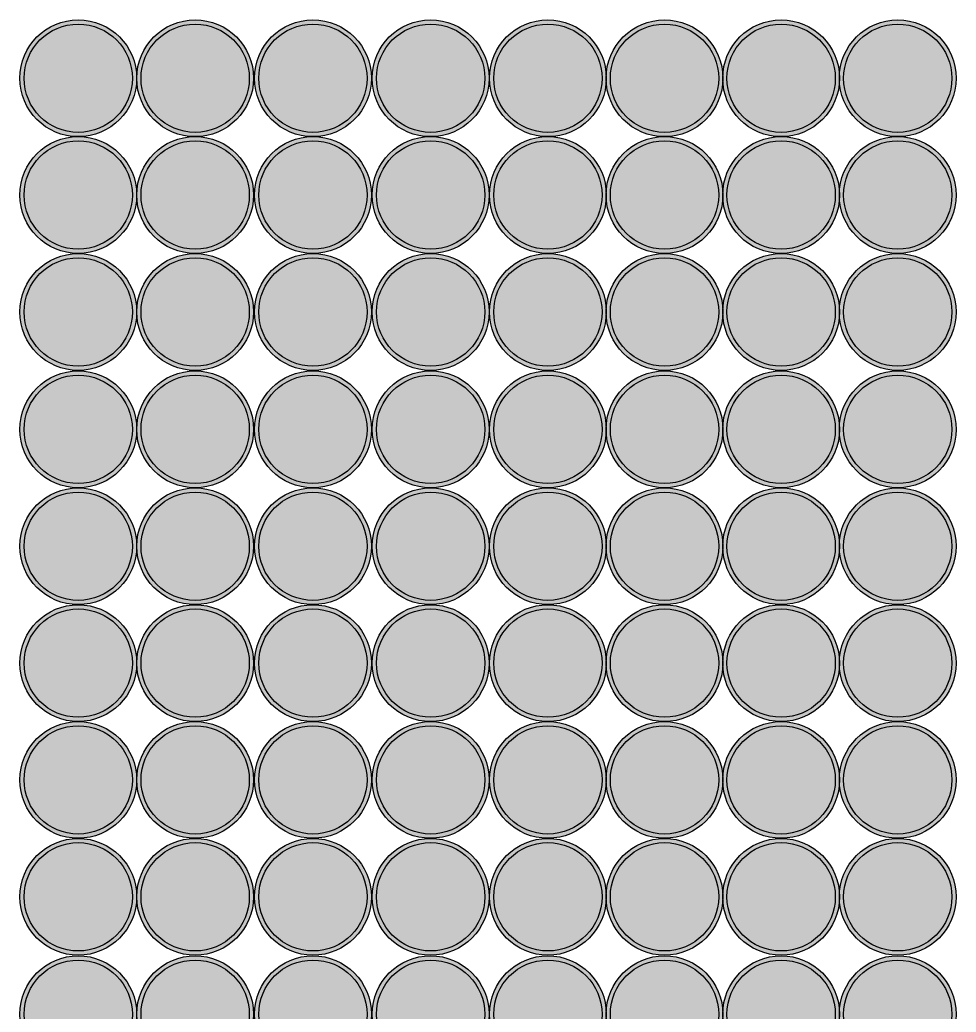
# Model space of a CAD drawing. Header units: inches. Extents: x 2620 to 4317, y 1826 to 2873.
# Drawn here: x 3358.92 to 3386.5, y 2317.94 to 2347.16 of the extents above; entities that cross this region are included whole.
import ezdxf

# ---------------------------------------------------------------- set-up
doc = ezdxf.new("R2010")
doc.units = ezdxf.units.IN
doc.header["$MEASUREMENT"] = 0

msp = doc.modelspace()

# ---------------------------------------------------------------- hatches: boundary and pattern name
h = msp.add_hatch(color=256)
h.dxf.hatch_style = 1
h.set_gradient(color1=(41, 49, 137), color2=(19, 103, 52), tint=1, name='INVCURVED')
h.paths.add_polyline_path([(3358.91862, 2345.43931, 1), (3362.35862, 2345.43931, 1)])
h.paths.add_polyline_path([(3362.23362, 2345.43931, -1), (3359.04362, 2345.43931, -1)], flags=16)
h = msp.add_hatch(color=256)
h.dxf.hatch_style = 1
h.set_gradient(color1=(242, 103, 34), color2=(248, 153, 30), tint=1)
h.paths.add_polyline_path([(3362.23362, 2345.43931, 1), (3359.04362, 2345.43931, 1)])
h = msp.add_hatch(color=256)
h.dxf.hatch_style = 1
h.set_gradient(color1=(41, 49, 137), color2=(19, 103, 52), tint=1, name='INVCURVED')
h.paths.add_polyline_path([(3362.36235, 2345.43931, 1), (3365.80235, 2345.43931, 1)])
h.paths.add_polyline_path([(3365.67735, 2345.43931, -1), (3362.48735, 2345.43931, -1)], flags=16)
h = msp.add_hatch(color=256)
h.dxf.hatch_style = 1
h.set_gradient(color1=(242, 103, 34), color2=(248, 153, 30), tint=1)
h.paths.add_polyline_path([(3365.67735, 2345.43931, 1), (3362.48735, 2345.43931, 1)])
h = msp.add_hatch(color=256)
h.dxf.hatch_style = 1
h.set_gradient(color1=(41, 49, 137), color2=(19, 103, 52), tint=1, name='INVCURVED')
h.paths.add_polyline_path([(3365.8309, 2345.43931, 1), (3369.2709, 2345.43931, 1)])
h.paths.add_polyline_path([(3369.1459, 2345.43931, -1), (3365.9559, 2345.43931, -1)], flags=16)
h = msp.add_hatch(color=256)
h.dxf.hatch_style = 1
h.set_gradient(color1=(242, 103, 34), color2=(248, 153, 30), tint=1)
h.paths.add_polyline_path([(3369.1459, 2345.43931, 1), (3365.9559, 2345.43931, 1)])
h = msp.add_hatch(color=256)
h.dxf.hatch_style = 1
h.set_gradient(color1=(41, 49, 137), color2=(19, 103, 52), tint=1, name='INVCURVED')
h.paths.add_polyline_path([(3369.29709, 2345.43931, 1), (3372.73709, 2345.43931, 1)])
h.paths.add_polyline_path([(3372.61209, 2345.43931, -1), (3369.42209, 2345.43931, -1)], flags=16)
h = msp.add_hatch(color=256)
h.dxf.hatch_style = 1
h.set_gradient(color1=(242, 103, 34), color2=(248, 153, 30), tint=1)
h.paths.add_polyline_path([(3372.61209, 2345.43931, 1), (3369.42209, 2345.43931, 1)])
h = msp.add_hatch(color=256)
h.dxf.hatch_style = 1
h.set_gradient(color1=(41, 49, 137), color2=(19, 103, 52), tint=1, name='INVCURVED')
h.paths.add_polyline_path([(3372.75103, 2345.43931, 1), (3376.19103, 2345.43931, 1)])
h.paths.add_polyline_path([(3376.06603, 2345.43931, -1), (3372.87603, 2345.43931, -1)], flags=16)
h = msp.add_hatch(color=256)
h.dxf.hatch_style = 1
h.set_gradient(color1=(242, 103, 34), color2=(248, 153, 30), tint=1)
h.paths.add_polyline_path([(3376.06603, 2345.43931, 1), (3372.87603, 2345.43931, 1)])
h = msp.add_hatch(color=256)
h.dxf.hatch_style = 1
h.set_gradient(color1=(41, 49, 137), color2=(19, 103, 52), tint=1, name='INVCURVED')
h.paths.add_polyline_path([(3376.1858, 2345.43931, 1), (3379.6258, 2345.43931, 1)])
h.paths.add_polyline_path([(3379.5008, 2345.43931, -1), (3376.3108, 2345.43931, -1)], flags=16)
h = msp.add_hatch(color=256)
h.dxf.hatch_style = 1
h.set_gradient(color1=(242, 103, 34), color2=(248, 153, 30), tint=1)
h.paths.add_polyline_path([(3379.5008, 2345.43931, 1), (3376.3108, 2345.43931, 1)])
h = msp.add_hatch(color=256)
h.dxf.hatch_style = 1
h.set_gradient(color1=(41, 49, 137), color2=(19, 103, 52), tint=1, name='INVCURVED')
h.paths.add_polyline_path([(3379.62057, 2345.43931, 1), (3383.06057, 2345.43931, 1)])
h.paths.add_polyline_path([(3382.93557, 2345.43931, -1), (3379.74557, 2345.43931, -1)], flags=16)
h = msp.add_hatch(color=256)
h.dxf.hatch_style = 1
h.set_gradient(color1=(242, 103, 34), color2=(248, 153, 30), tint=1)
h.paths.add_polyline_path([(3382.93557, 2345.43931, 1), (3379.74557, 2345.43931, 1)])
h = msp.add_hatch(color=256)
h.dxf.hatch_style = 1
h.set_gradient(color1=(41, 49, 137), color2=(19, 103, 52), tint=1, name='INVCURVED')
h.paths.add_polyline_path([(3383.05515, 2345.43931, 1), (3386.49515, 2345.43931, 1)])
h.paths.add_polyline_path([(3386.37015, 2345.43931, -1), (3383.18015, 2345.43931, -1)], flags=16)
h = msp.add_hatch(color=256)
h.dxf.hatch_style = 1
h.set_gradient(color1=(242, 103, 34), color2=(248, 153, 30), tint=1)
h.paths.add_polyline_path([(3386.37015, 2345.43931, 1), (3383.18015, 2345.43931, 1)])
h = msp.add_hatch(color=256)
h.dxf.hatch_style = 1
h.set_gradient(color1=(41, 49, 137), color2=(19, 103, 52), tint=1, name='INVCURVED')
h.paths.add_polyline_path([(3358.91862, 2342.00037, 1), (3362.35862, 2342.00037, 1)])
h.paths.add_polyline_path([(3362.23362, 2342.00037, -1), (3359.04362, 2342.00037, -1)], flags=16)
h = msp.add_hatch(color=256)
h.dxf.hatch_style = 1
h.set_gradient(color1=(242, 103, 34), color2=(248, 153, 30), tint=1)
h.paths.add_polyline_path([(3362.23362, 2342.00037, 1), (3359.04362, 2342.00037, 1)])
h = msp.add_hatch(color=256)
h.dxf.hatch_style = 1
h.set_gradient(color1=(41, 49, 137), color2=(19, 103, 52), tint=1, name='INVCURVED')
h.paths.add_polyline_path([(3362.36235, 2342.00037, 1), (3365.80235, 2342.00037, 1)])
h.paths.add_polyline_path([(3365.67735, 2342.00037, -1), (3362.48735, 2342.00037, -1)], flags=16)
h = msp.add_hatch(color=256)
h.dxf.hatch_style = 1
h.set_gradient(color1=(242, 103, 34), color2=(248, 153, 30), tint=1)
h.paths.add_polyline_path([(3365.67735, 2342.00037, 1), (3362.48735, 2342.00037, 1)])
h = msp.add_hatch(color=256)
h.dxf.hatch_style = 1
h.set_gradient(color1=(41, 49, 137), color2=(19, 103, 52), tint=1, name='INVCURVED')
h.paths.add_polyline_path([(3365.8309, 2342.00037, 1), (3369.2709, 2342.00037, 1)])
h.paths.add_polyline_path([(3369.1459, 2342.00037, -1), (3365.9559, 2342.00037, -1)], flags=16)
h = msp.add_hatch(color=256)
h.dxf.hatch_style = 1
h.set_gradient(color1=(242, 103, 34), color2=(248, 153, 30), tint=1)
h.paths.add_polyline_path([(3369.1459, 2342.00037, 1), (3365.9559, 2342.00037, 1)])
h = msp.add_hatch(color=256)
h.dxf.hatch_style = 1
h.set_gradient(color1=(41, 49, 137), color2=(19, 103, 52), tint=1, name='INVCURVED')
h.paths.add_polyline_path([(3369.29709, 2342.00037, 1), (3372.73709, 2342.00037, 1)])
h.paths.add_polyline_path([(3372.61209, 2342.00037, -1), (3369.42209, 2342.00037, -1)], flags=16)
h = msp.add_hatch(color=256)
h.dxf.hatch_style = 1
h.set_gradient(color1=(242, 103, 34), color2=(248, 153, 30), tint=1)
h.paths.add_polyline_path([(3372.61209, 2342.00037, 1), (3369.42209, 2342.00037, 1)])
h = msp.add_hatch(color=256)
h.dxf.hatch_style = 1
h.set_gradient(color1=(41, 49, 137), color2=(19, 103, 52), tint=1, name='INVCURVED')
h.paths.add_polyline_path([(3372.75103, 2342.00037, 1), (3376.19103, 2342.00037, 1)])
h.paths.add_polyline_path([(3376.06603, 2342.00037, -1), (3372.87603, 2342.00037, -1)], flags=16)
h = msp.add_hatch(color=256)
h.dxf.hatch_style = 1
h.set_gradient(color1=(242, 103, 34), color2=(248, 153, 30), tint=1)
h.paths.add_polyline_path([(3376.06603, 2342.00037, 1), (3372.87603, 2342.00037, 1)])
h = msp.add_hatch(color=256)
h.dxf.hatch_style = 1
h.set_gradient(color1=(41, 49, 137), color2=(19, 103, 52), tint=1, name='INVCURVED')
h.paths.add_polyline_path([(3376.1858, 2342.00037, 1), (3379.6258, 2342.00037, 1)])
h.paths.add_polyline_path([(3379.5008, 2342.00037, -1), (3376.3108, 2342.00037, -1)], flags=16)
h = msp.add_hatch(color=256)
h.dxf.hatch_style = 1
h.set_gradient(color1=(242, 103, 34), color2=(248, 153, 30), tint=1)
h.paths.add_polyline_path([(3379.5008, 2342.00037, 1), (3376.3108, 2342.00037, 1)])
h = msp.add_hatch(color=256)
h.dxf.hatch_style = 1
h.set_gradient(color1=(41, 49, 137), color2=(19, 103, 52), tint=1, name='INVCURVED')
h.paths.add_polyline_path([(3379.62057, 2342.00037, 1), (3383.06057, 2342.00037, 1)])
h.paths.add_polyline_path([(3382.93557, 2342.00037, -1), (3379.74557, 2342.00037, -1)], flags=16)
h = msp.add_hatch(color=256)
h.dxf.hatch_style = 1
h.set_gradient(color1=(242, 103, 34), color2=(248, 153, 30), tint=1)
h.paths.add_polyline_path([(3382.93557, 2342.00037, 1), (3379.74557, 2342.00037, 1)])
h = msp.add_hatch(color=256)
h.dxf.hatch_style = 1
h.set_gradient(color1=(41, 49, 137), color2=(19, 103, 52), tint=1, name='INVCURVED')
h.paths.add_polyline_path([(3383.05515, 2342.00037, 1), (3386.49515, 2342.00037, 1)])
h.paths.add_polyline_path([(3386.37015, 2342.00037, -1), (3383.18015, 2342.00037, -1)], flags=16)
h = msp.add_hatch(color=256)
h.dxf.hatch_style = 1
h.set_gradient(color1=(242, 103, 34), color2=(248, 153, 30), tint=1)
h.paths.add_polyline_path([(3386.37015, 2342.00037, 1), (3383.18015, 2342.00037, 1)])
h = msp.add_hatch(color=256)
h.dxf.hatch_style = 1
h.set_gradient(color1=(41, 49, 137), color2=(19, 103, 52), tint=1, name='INVCURVED')
h.paths.add_polyline_path([(3358.91862, 2338.55684, 1), (3362.35862, 2338.55684, 1)])
h.paths.add_polyline_path([(3362.23362, 2338.55684, -1), (3359.04362, 2338.55684, -1)], flags=16)
h = msp.add_hatch(color=256)
h.dxf.hatch_style = 1
h.set_gradient(color1=(41, 49, 137), color2=(19, 103, 52), tint=1, name='INVCURVED')
h.paths.add_polyline_path([(3362.36235, 2338.55684, 1), (3365.80235, 2338.55684, 1)])
h.paths.add_polyline_path([(3365.67735, 2338.55684, -1), (3362.48735, 2338.55684, -1)], flags=16)
h = msp.add_hatch(color=256)
h.dxf.hatch_style = 1
h.set_gradient(color1=(41, 49, 137), color2=(19, 103, 52), tint=1, name='INVCURVED')
h.paths.add_polyline_path([(3365.8309, 2338.55684, 1), (3369.2709, 2338.55684, 1)])
h.paths.add_polyline_path([(3369.1459, 2338.55684, -1), (3365.9559, 2338.55684, -1)], flags=16)
h = msp.add_hatch(color=256)
h.dxf.hatch_style = 1
h.set_gradient(color1=(41, 49, 137), color2=(19, 103, 52), tint=1, name='INVCURVED')
h.paths.add_polyline_path([(3369.29709, 2338.55684, 1), (3372.73709, 2338.55684, 1)])
h.paths.add_polyline_path([(3372.61209, 2338.55684, -1), (3369.42209, 2338.55684, -1)], flags=16)
h = msp.add_hatch(color=256)
h.dxf.hatch_style = 1
h.set_gradient(color1=(41, 49, 137), color2=(19, 103, 52), tint=1, name='INVCURVED')
h.paths.add_polyline_path([(3372.75103, 2338.55684, 1), (3376.19103, 2338.55684, 1)])
h.paths.add_polyline_path([(3376.06603, 2338.55684, -1), (3372.87603, 2338.55684, -1)], flags=16)
h = msp.add_hatch(color=256)
h.dxf.hatch_style = 1
h.set_gradient(color1=(41, 49, 137), color2=(19, 103, 52), tint=1, name='INVCURVED')
h.paths.add_polyline_path([(3376.1858, 2338.55684, 1), (3379.6258, 2338.55684, 1)])
h.paths.add_polyline_path([(3379.5008, 2338.55684, -1), (3376.3108, 2338.55684, -1)], flags=16)
h = msp.add_hatch(color=256)
h.dxf.hatch_style = 1
h.set_gradient(color1=(41, 49, 137), color2=(19, 103, 52), tint=1, name='INVCURVED')
h.paths.add_polyline_path([(3379.62057, 2338.55684, 1), (3383.06057, 2338.55684, 1)])
h.paths.add_polyline_path([(3382.93557, 2338.55684, -1), (3379.74557, 2338.55684, -1)], flags=16)
h = msp.add_hatch(color=256)
h.dxf.hatch_style = 1
h.set_gradient(color1=(41, 49, 137), color2=(19, 103, 52), tint=1, name='INVCURVED')
h.paths.add_polyline_path([(3383.05515, 2338.55684, 1), (3386.49515, 2338.55684, 1)])
h.paths.add_polyline_path([(3386.37015, 2338.55684, -1), (3383.18015, 2338.55684, -1)], flags=16)
h = msp.add_hatch(color=256)
h.dxf.hatch_style = 1
h.set_gradient(color1=(242, 103, 34), color2=(248, 153, 30), tint=1)
h.paths.add_polyline_path([(3362.23362, 2338.55684, 1), (3359.04362, 2338.55684, 1)])
h = msp.add_hatch(color=256)
h.dxf.hatch_style = 1
h.set_gradient(color1=(242, 103, 34), color2=(248, 153, 30), tint=1)
h.paths.add_polyline_path([(3365.67735, 2338.55684, 1), (3362.48735, 2338.55684, 1)])
h = msp.add_hatch(color=256)
h.dxf.hatch_style = 1
h.set_gradient(color1=(242, 103, 34), color2=(248, 153, 30), tint=1)
h.paths.add_polyline_path([(3369.1459, 2338.55684, 1), (3365.9559, 2338.55684, 1)])
h = msp.add_hatch(color=256)
h.dxf.hatch_style = 1
h.set_gradient(color1=(242, 103, 34), color2=(248, 153, 30), tint=1)
h.paths.add_polyline_path([(3372.61209, 2338.55684, 1), (3369.42209, 2338.55684, 1)])
h = msp.add_hatch(color=256)
h.dxf.hatch_style = 1
h.set_gradient(color1=(242, 103, 34), color2=(248, 153, 30), tint=1)
h.paths.add_polyline_path([(3376.06603, 2338.55684, 1), (3372.87603, 2338.55684, 1)])
h = msp.add_hatch(color=256)
h.dxf.hatch_style = 1
h.set_gradient(color1=(242, 103, 34), color2=(248, 153, 30), tint=1)
h.paths.add_polyline_path([(3379.5008, 2338.55684, 1), (3376.3108, 2338.55684, 1)])
h = msp.add_hatch(color=256)
h.dxf.hatch_style = 1
h.set_gradient(color1=(242, 103, 34), color2=(248, 153, 30), tint=1)
h.paths.add_polyline_path([(3382.93557, 2338.55684, 1), (3379.74557, 2338.55684, 1)])
h = msp.add_hatch(color=256)
h.dxf.hatch_style = 1
h.set_gradient(color1=(242, 103, 34), color2=(248, 153, 30), tint=1)
h.paths.add_polyline_path([(3386.37015, 2338.55684, 1), (3383.18015, 2338.55684, 1)])
h = msp.add_hatch(color=256)
h.dxf.hatch_style = 1
h.set_gradient(color1=(41, 49, 137), color2=(19, 103, 52), tint=1, name='INVCURVED')
h.paths.add_polyline_path([(3358.91862, 2335.09948, 1), (3362.35862, 2335.09948, 1)])
h.paths.add_polyline_path([(3362.23362, 2335.09948, -1), (3359.04362, 2335.09948, -1)], flags=16)
h = msp.add_hatch(color=256)
h.dxf.hatch_style = 1
h.set_gradient(color1=(41, 49, 137), color2=(19, 103, 52), tint=1, name='INVCURVED')
h.paths.add_polyline_path([(3362.36235, 2335.09948, 1), (3365.80235, 2335.09948, 1)])
h.paths.add_polyline_path([(3365.67735, 2335.09948, -1), (3362.48735, 2335.09948, -1)], flags=16)
h = msp.add_hatch(color=256)
h.dxf.hatch_style = 1
h.set_gradient(color1=(41, 49, 137), color2=(19, 103, 52), tint=1, name='INVCURVED')
h.paths.add_polyline_path([(3365.8309, 2335.09948, 1), (3369.2709, 2335.09948, 1)])
h.paths.add_polyline_path([(3369.1459, 2335.09948, -1), (3365.9559, 2335.09948, -1)], flags=16)
h = msp.add_hatch(color=256)
h.dxf.hatch_style = 1
h.set_gradient(color1=(41, 49, 137), color2=(19, 103, 52), tint=1, name='INVCURVED')
h.paths.add_polyline_path([(3369.29709, 2335.09948, 1), (3372.73709, 2335.09948, 1)])
h.paths.add_polyline_path([(3372.61209, 2335.09948, -1), (3369.42209, 2335.09948, -1)], flags=16)
h = msp.add_hatch(color=256)
h.dxf.hatch_style = 1
h.set_gradient(color1=(41, 49, 137), color2=(19, 103, 52), tint=1, name='INVCURVED')
h.paths.add_polyline_path([(3372.75103, 2335.09948, 1), (3376.19103, 2335.09948, 1)])
h.paths.add_polyline_path([(3376.06603, 2335.09948, -1), (3372.87603, 2335.09948, -1)], flags=16)
h = msp.add_hatch(color=256)
h.dxf.hatch_style = 1
h.set_gradient(color1=(41, 49, 137), color2=(19, 103, 52), tint=1, name='INVCURVED')
h.paths.add_polyline_path([(3376.1858, 2335.09948, 1), (3379.6258, 2335.09948, 1)])
h.paths.add_polyline_path([(3379.5008, 2335.09948, -1), (3376.3108, 2335.09948, -1)], flags=16)
h = msp.add_hatch(color=256)
h.dxf.hatch_style = 1
h.set_gradient(color1=(41, 49, 137), color2=(19, 103, 52), tint=1, name='INVCURVED')
h.paths.add_polyline_path([(3379.62057, 2335.09948, 1), (3383.06057, 2335.09948, 1)])
h.paths.add_polyline_path([(3382.93557, 2335.09948, -1), (3379.74557, 2335.09948, -1)], flags=16)
h = msp.add_hatch(color=256)
h.dxf.hatch_style = 1
h.set_gradient(color1=(41, 49, 137), color2=(19, 103, 52), tint=1, name='INVCURVED')
h.paths.add_polyline_path([(3383.05515, 2335.09948, 1), (3386.49515, 2335.09948, 1)])
h.paths.add_polyline_path([(3386.37015, 2335.09948, -1), (3383.18015, 2335.09948, -1)], flags=16)
h = msp.add_hatch(color=256)
h.dxf.hatch_style = 1
h.set_gradient(color1=(242, 103, 34), color2=(248, 153, 30), tint=1)
h.paths.add_polyline_path([(3362.23362, 2335.09948, 1), (3359.04362, 2335.09948, 1)])
h = msp.add_hatch(color=256)
h.dxf.hatch_style = 1
h.set_gradient(color1=(242, 103, 34), color2=(248, 153, 30), tint=1)
h.paths.add_polyline_path([(3365.67735, 2335.09948, 1), (3362.48735, 2335.09948, 1)])
h = msp.add_hatch(color=256)
h.dxf.hatch_style = 1
h.set_gradient(color1=(242, 103, 34), color2=(248, 153, 30), tint=1)
h.paths.add_polyline_path([(3369.1459, 2335.09948, 1), (3365.9559, 2335.09948, 1)])
h = msp.add_hatch(color=256)
h.dxf.hatch_style = 1
h.set_gradient(color1=(242, 103, 34), color2=(248, 153, 30), tint=1)
h.paths.add_polyline_path([(3372.61209, 2335.09948, 1), (3369.42209, 2335.09948, 1)])
h = msp.add_hatch(color=256)
h.dxf.hatch_style = 1
h.set_gradient(color1=(242, 103, 34), color2=(248, 153, 30), tint=1)
h.paths.add_polyline_path([(3376.06603, 2335.09948, 1), (3372.87603, 2335.09948, 1)])
h = msp.add_hatch(color=256)
h.dxf.hatch_style = 1
h.set_gradient(color1=(242, 103, 34), color2=(248, 153, 30), tint=1)
h.paths.add_polyline_path([(3379.5008, 2335.09948, 1), (3376.3108, 2335.09948, 1)])
h = msp.add_hatch(color=256)
h.dxf.hatch_style = 1
h.set_gradient(color1=(242, 103, 34), color2=(248, 153, 30), tint=1)
h.paths.add_polyline_path([(3382.93557, 2335.09948, 1), (3379.74557, 2335.09948, 1)])
h = msp.add_hatch(color=256)
h.dxf.hatch_style = 1
h.set_gradient(color1=(242, 103, 34), color2=(248, 153, 30), tint=1)
h.paths.add_polyline_path([(3386.37015, 2335.09948, 1), (3383.18015, 2335.09948, 1)])
h = msp.add_hatch(color=256)
h.dxf.hatch_style = 1
h.set_gradient(color1=(41, 49, 137), color2=(19, 103, 52), tint=1, name='INVCURVED')
h.paths.add_polyline_path([(3358.91862, 2331.65724, 1), (3362.35862, 2331.65724, 1)])
h.paths.add_polyline_path([(3362.23362, 2331.65724, -1), (3359.04362, 2331.65724, -1)], flags=16)
h = msp.add_hatch(color=256)
h.dxf.hatch_style = 1
h.set_gradient(color1=(242, 103, 34), color2=(248, 153, 30), tint=1)
h.paths.add_polyline_path([(3362.23362, 2331.65724, 1), (3359.04362, 2331.65724, 1)])
h = msp.add_hatch(color=256)
h.dxf.hatch_style = 1
h.set_gradient(color1=(41, 49, 137), color2=(19, 103, 52), tint=1, name='INVCURVED')
h.paths.add_polyline_path([(3362.36235, 2331.65724, 1), (3365.80235, 2331.65724, 1)])
h.paths.add_polyline_path([(3365.67735, 2331.65724, -1), (3362.48735, 2331.65724, -1)], flags=16)
h = msp.add_hatch(color=256)
h.dxf.hatch_style = 1
h.set_gradient(color1=(242, 103, 34), color2=(248, 153, 30), tint=1)
h.paths.add_polyline_path([(3365.67735, 2331.65724, 1), (3362.48735, 2331.65724, 1)])
h = msp.add_hatch(color=256)
h.dxf.hatch_style = 1
h.set_gradient(color1=(41, 49, 137), color2=(19, 103, 52), tint=1, name='INVCURVED')
h.paths.add_polyline_path([(3365.8309, 2331.65724, 1), (3369.2709, 2331.65724, 1)])
h.paths.add_polyline_path([(3369.1459, 2331.65724, -1), (3365.9559, 2331.65724, -1)], flags=16)
h = msp.add_hatch(color=256)
h.dxf.hatch_style = 1
h.set_gradient(color1=(242, 103, 34), color2=(248, 153, 30), tint=1)
h.paths.add_polyline_path([(3369.1459, 2331.65724, 1), (3365.9559, 2331.65724, 1)])
h = msp.add_hatch(color=256)
h.dxf.hatch_style = 1
h.set_gradient(color1=(41, 49, 137), color2=(19, 103, 52), tint=1, name='INVCURVED')
h.paths.add_polyline_path([(3369.29709, 2331.65724, 1), (3372.73709, 2331.65724, 1)])
h.paths.add_polyline_path([(3372.61209, 2331.65724, -1), (3369.42209, 2331.65724, -1)], flags=16)
h = msp.add_hatch(color=256)
h.dxf.hatch_style = 1
h.set_gradient(color1=(242, 103, 34), color2=(248, 153, 30), tint=1)
h.paths.add_polyline_path([(3372.61209, 2331.65724, 1), (3369.42209, 2331.65724, 1)])
h = msp.add_hatch(color=256)
h.dxf.hatch_style = 1
h.set_gradient(color1=(41, 49, 137), color2=(19, 103, 52), tint=1, name='INVCURVED')
h.paths.add_polyline_path([(3372.75103, 2331.65724, 1), (3376.19103, 2331.65724, 1)])
h.paths.add_polyline_path([(3376.06603, 2331.65724, -1), (3372.87603, 2331.65724, -1)], flags=16)
h = msp.add_hatch(color=256)
h.dxf.hatch_style = 1
h.set_gradient(color1=(242, 103, 34), color2=(248, 153, 30), tint=1)
h.paths.add_polyline_path([(3376.06603, 2331.65724, 1), (3372.87603, 2331.65724, 1)])
h = msp.add_hatch(color=256)
h.dxf.hatch_style = 1
h.set_gradient(color1=(41, 49, 137), color2=(19, 103, 52), tint=1, name='INVCURVED')
h.paths.add_polyline_path([(3376.1858, 2331.65724, 1), (3379.6258, 2331.65724, 1)])
h.paths.add_polyline_path([(3379.5008, 2331.65724, -1), (3376.3108, 2331.65724, -1)], flags=16)
h = msp.add_hatch(color=256)
h.dxf.hatch_style = 1
h.set_gradient(color1=(242, 103, 34), color2=(248, 153, 30), tint=1)
h.paths.add_polyline_path([(3379.5008, 2331.65724, 1), (3376.3108, 2331.65724, 1)])
h = msp.add_hatch(color=256)
h.dxf.hatch_style = 1
h.set_gradient(color1=(41, 49, 137), color2=(19, 103, 52), tint=1, name='INVCURVED')
h.paths.add_polyline_path([(3379.62057, 2331.65724, 1), (3383.06057, 2331.65724, 1)])
h.paths.add_polyline_path([(3382.93557, 2331.65724, -1), (3379.74557, 2331.65724, -1)], flags=16)
h = msp.add_hatch(color=256)
h.dxf.hatch_style = 1
h.set_gradient(color1=(242, 103, 34), color2=(248, 153, 30), tint=1)
h.paths.add_polyline_path([(3382.93557, 2331.65724, 1), (3379.74557, 2331.65724, 1)])
h = msp.add_hatch(color=256)
h.dxf.hatch_style = 1
h.set_gradient(color1=(41, 49, 137), color2=(19, 103, 52), tint=1, name='INVCURVED')
h.paths.add_polyline_path([(3383.05515, 2331.65724, 1), (3386.49515, 2331.65724, 1)])
h.paths.add_polyline_path([(3386.37015, 2331.65724, -1), (3383.18015, 2331.65724, -1)], flags=16)
h = msp.add_hatch(color=256)
h.dxf.hatch_style = 1
h.set_gradient(color1=(242, 103, 34), color2=(248, 153, 30), tint=1)
h.paths.add_polyline_path([(3386.37015, 2331.65724, 1), (3383.18015, 2331.65724, 1)])
h = msp.add_hatch(color=256)
h.dxf.hatch_style = 1
h.set_gradient(color1=(41, 49, 137), color2=(19, 103, 52), tint=1, name='INVCURVED')
h.paths.add_polyline_path([(3358.91862, 2328.21469, 1), (3362.35862, 2328.21469, 1)])
h.paths.add_polyline_path([(3362.23362, 2328.21469, -1), (3359.04362, 2328.21469, -1)], flags=16)
h = msp.add_hatch(color=256)
h.dxf.hatch_style = 1
h.set_gradient(color1=(242, 103, 34), color2=(248, 153, 30), tint=1)
h.paths.add_polyline_path([(3362.23362, 2328.21469, 1), (3359.04362, 2328.21469, 1)])
h = msp.add_hatch(color=256)
h.dxf.hatch_style = 1
h.set_gradient(color1=(41, 49, 137), color2=(19, 103, 52), tint=1, name='INVCURVED')
h.paths.add_polyline_path([(3362.36235, 2328.21469, 1), (3365.80235, 2328.21469, 1)])
h.paths.add_polyline_path([(3365.67735, 2328.21469, -1), (3362.48735, 2328.21469, -1)], flags=16)
h = msp.add_hatch(color=256)
h.dxf.hatch_style = 1
h.set_gradient(color1=(242, 103, 34), color2=(248, 153, 30), tint=1)
h.paths.add_polyline_path([(3365.67735, 2328.21469, 1), (3362.48735, 2328.21469, 1)])
h = msp.add_hatch(color=256)
h.dxf.hatch_style = 1
h.set_gradient(color1=(41, 49, 137), color2=(19, 103, 52), tint=1, name='INVCURVED')
h.paths.add_polyline_path([(3365.8309, 2328.21469, 1), (3369.2709, 2328.21469, 1)])
h.paths.add_polyline_path([(3369.1459, 2328.21469, -1), (3365.9559, 2328.21469, -1)], flags=16)
h = msp.add_hatch(color=256)
h.dxf.hatch_style = 1
h.set_gradient(color1=(242, 103, 34), color2=(248, 153, 30), tint=1)
h.paths.add_polyline_path([(3369.1459, 2328.21469, 1), (3365.9559, 2328.21469, 1)])
h = msp.add_hatch(color=256)
h.dxf.hatch_style = 1
h.set_gradient(color1=(41, 49, 137), color2=(19, 103, 52), tint=1, name='INVCURVED')
h.paths.add_polyline_path([(3369.29709, 2328.21469, 1), (3372.73709, 2328.21469, 1)])
h.paths.add_polyline_path([(3372.61209, 2328.21469, -1), (3369.42209, 2328.21469, -1)], flags=16)
h = msp.add_hatch(color=256)
h.dxf.hatch_style = 1
h.set_gradient(color1=(242, 103, 34), color2=(248, 153, 30), tint=1)
h.paths.add_polyline_path([(3372.61209, 2328.21469, 1), (3369.42209, 2328.21469, 1)])
h = msp.add_hatch(color=256)
h.dxf.hatch_style = 1
h.set_gradient(color1=(41, 49, 137), color2=(19, 103, 52), tint=1, name='INVCURVED')
h.paths.add_polyline_path([(3372.75103, 2328.21469, 1), (3376.19103, 2328.21469, 1)])
h.paths.add_polyline_path([(3376.06603, 2328.21469, -1), (3372.87603, 2328.21469, -1)], flags=16)
h = msp.add_hatch(color=256)
h.dxf.hatch_style = 1
h.set_gradient(color1=(242, 103, 34), color2=(248, 153, 30), tint=1)
h.paths.add_polyline_path([(3376.06603, 2328.21469, 1), (3372.87603, 2328.21469, 1)])
h = msp.add_hatch(color=256)
h.dxf.hatch_style = 1
h.set_gradient(color1=(41, 49, 137), color2=(19, 103, 52), tint=1, name='INVCURVED')
h.paths.add_polyline_path([(3376.1858, 2328.21469, 1), (3379.6258, 2328.21469, 1)])
h.paths.add_polyline_path([(3379.5008, 2328.21469, -1), (3376.3108, 2328.21469, -1)], flags=16)
h = msp.add_hatch(color=256)
h.dxf.hatch_style = 1
h.set_gradient(color1=(242, 103, 34), color2=(248, 153, 30), tint=1)
h.paths.add_polyline_path([(3379.5008, 2328.21469, 1), (3376.3108, 2328.21469, 1)])
h = msp.add_hatch(color=256)
h.dxf.hatch_style = 1
h.set_gradient(color1=(41, 49, 137), color2=(19, 103, 52), tint=1, name='INVCURVED')
h.paths.add_polyline_path([(3379.62057, 2328.21469, 1), (3383.06057, 2328.21469, 1)])
h.paths.add_polyline_path([(3382.93557, 2328.21469, -1), (3379.74557, 2328.21469, -1)], flags=16)
h = msp.add_hatch(color=256)
h.dxf.hatch_style = 1
h.set_gradient(color1=(242, 103, 34), color2=(248, 153, 30), tint=1)
h.paths.add_polyline_path([(3382.93557, 2328.21469, 1), (3379.74557, 2328.21469, 1)])
h = msp.add_hatch(color=256)
h.dxf.hatch_style = 1
h.set_gradient(color1=(41, 49, 137), color2=(19, 103, 52), tint=1, name='INVCURVED')
h.paths.add_polyline_path([(3383.05515, 2328.21469, 1), (3386.49515, 2328.21469, 1)])
h.paths.add_polyline_path([(3386.37015, 2328.21469, -1), (3383.18015, 2328.21469, -1)], flags=16)
h = msp.add_hatch(color=256)
h.dxf.hatch_style = 1
h.set_gradient(color1=(242, 103, 34), color2=(248, 153, 30), tint=1)
h.paths.add_polyline_path([(3386.37015, 2328.21469, 1), (3383.18015, 2328.21469, 1)])
h = msp.add_hatch(color=256)
h.dxf.hatch_style = 1
h.set_gradient(color1=(41, 49, 137), color2=(19, 103, 52), tint=1, name='INVCURVED')
h.paths.add_polyline_path([(3358.91862, 2324.77575, 1), (3362.35862, 2324.77575, 1)])
h.paths.add_polyline_path([(3362.23362, 2324.77575, -1), (3359.04362, 2324.77575, -1)], flags=16)
h = msp.add_hatch(color=256)
h.dxf.hatch_style = 1
h.set_gradient(color1=(242, 103, 34), color2=(248, 153, 30), tint=1)
h.paths.add_polyline_path([(3362.23362, 2324.77575, 1), (3359.04362, 2324.77575, 1)])
h = msp.add_hatch(color=256)
h.dxf.hatch_style = 1
h.set_gradient(color1=(41, 49, 137), color2=(19, 103, 52), tint=1, name='INVCURVED')
h.paths.add_polyline_path([(3362.36235, 2324.77575, 1), (3365.80235, 2324.77575, 1)])
h.paths.add_polyline_path([(3365.67735, 2324.77575, -1), (3362.48735, 2324.77575, -1)], flags=16)
h = msp.add_hatch(color=256)
h.dxf.hatch_style = 1
h.set_gradient(color1=(242, 103, 34), color2=(248, 153, 30), tint=1)
h.paths.add_polyline_path([(3365.67735, 2324.77575, 1), (3362.48735, 2324.77575, 1)])
h = msp.add_hatch(color=256)
h.dxf.hatch_style = 1
h.set_gradient(color1=(41, 49, 137), color2=(19, 103, 52), tint=1, name='INVCURVED')
h.paths.add_polyline_path([(3365.8309, 2324.77575, 1), (3369.2709, 2324.77575, 1)])
h.paths.add_polyline_path([(3369.1459, 2324.77575, -1), (3365.9559, 2324.77575, -1)], flags=16)
h = msp.add_hatch(color=256)
h.dxf.hatch_style = 1
h.set_gradient(color1=(242, 103, 34), color2=(248, 153, 30), tint=1)
h.paths.add_polyline_path([(3369.1459, 2324.77575, 1), (3365.9559, 2324.77575, 1)])
h = msp.add_hatch(color=256)
h.dxf.hatch_style = 1
h.set_gradient(color1=(41, 49, 137), color2=(19, 103, 52), tint=1, name='INVCURVED')
h.paths.add_polyline_path([(3369.29709, 2324.77575, 1), (3372.73709, 2324.77575, 1)])
h.paths.add_polyline_path([(3372.61209, 2324.77575, -1), (3369.42209, 2324.77575, -1)], flags=16)
h = msp.add_hatch(color=256)
h.dxf.hatch_style = 1
h.set_gradient(color1=(242, 103, 34), color2=(248, 153, 30), tint=1)
h.paths.add_polyline_path([(3372.61209, 2324.77575, 1), (3369.42209, 2324.77575, 1)])
h = msp.add_hatch(color=256)
h.dxf.hatch_style = 1
h.set_gradient(color1=(41, 49, 137), color2=(19, 103, 52), tint=1, name='INVCURVED')
h.paths.add_polyline_path([(3372.75103, 2324.77575, 1), (3376.19103, 2324.77575, 1)])
h.paths.add_polyline_path([(3376.06603, 2324.77575, -1), (3372.87603, 2324.77575, -1)], flags=16)
h = msp.add_hatch(color=256)
h.dxf.hatch_style = 1
h.set_gradient(color1=(242, 103, 34), color2=(248, 153, 30), tint=1)
h.paths.add_polyline_path([(3376.06603, 2324.77575, 1), (3372.87603, 2324.77575, 1)])
h = msp.add_hatch(color=256)
h.dxf.hatch_style = 1
h.set_gradient(color1=(41, 49, 137), color2=(19, 103, 52), tint=1, name='INVCURVED')
h.paths.add_polyline_path([(3376.1858, 2324.77575, 1), (3379.6258, 2324.77575, 1)])
h.paths.add_polyline_path([(3379.5008, 2324.77575, -1), (3376.3108, 2324.77575, -1)], flags=16)
h = msp.add_hatch(color=256)
h.dxf.hatch_style = 1
h.set_gradient(color1=(242, 103, 34), color2=(248, 153, 30), tint=1)
h.paths.add_polyline_path([(3379.5008, 2324.77575, 1), (3376.3108, 2324.77575, 1)])
h = msp.add_hatch(color=256)
h.dxf.hatch_style = 1
h.set_gradient(color1=(41, 49, 137), color2=(19, 103, 52), tint=1, name='INVCURVED')
h.paths.add_polyline_path([(3379.62057, 2324.77575, 1), (3383.06057, 2324.77575, 1)])
h.paths.add_polyline_path([(3382.93557, 2324.77575, -1), (3379.74557, 2324.77575, -1)], flags=16)
h = msp.add_hatch(color=256)
h.dxf.hatch_style = 1
h.set_gradient(color1=(242, 103, 34), color2=(248, 153, 30), tint=1)
h.paths.add_polyline_path([(3382.93557, 2324.77575, 1), (3379.74557, 2324.77575, 1)])
h = msp.add_hatch(color=256)
h.dxf.hatch_style = 1
h.set_gradient(color1=(41, 49, 137), color2=(19, 103, 52), tint=1, name='INVCURVED')
h.paths.add_polyline_path([(3383.05515, 2324.77575, 1), (3386.49515, 2324.77575, 1)])
h.paths.add_polyline_path([(3386.37015, 2324.77575, -1), (3383.18015, 2324.77575, -1)], flags=16)
h = msp.add_hatch(color=256)
h.dxf.hatch_style = 1
h.set_gradient(color1=(242, 103, 34), color2=(248, 153, 30), tint=1)
h.paths.add_polyline_path([(3386.37015, 2324.77575, 1), (3383.18015, 2324.77575, 1)])
h = msp.add_hatch(color=256)
h.dxf.hatch_style = 1
h.set_gradient(color1=(41, 49, 137), color2=(19, 103, 52), tint=1, name='INVCURVED')
h.paths.add_polyline_path([(3358.91862, 2321.33222, 1), (3362.35862, 2321.33222, 1)])
h.paths.add_polyline_path([(3362.23362, 2321.33222, -1), (3359.04362, 2321.33222, -1)], flags=16)
h = msp.add_hatch(color=256)
h.dxf.hatch_style = 1
h.set_gradient(color1=(41, 49, 137), color2=(19, 103, 52), tint=1, name='INVCURVED')
h.paths.add_polyline_path([(3362.36235, 2321.33222, 1), (3365.80235, 2321.33222, 1)])
h.paths.add_polyline_path([(3365.67735, 2321.33222, -1), (3362.48735, 2321.33222, -1)], flags=16)
h = msp.add_hatch(color=256)
h.dxf.hatch_style = 1
h.set_gradient(color1=(41, 49, 137), color2=(19, 103, 52), tint=1, name='INVCURVED')
h.paths.add_polyline_path([(3365.8309, 2321.33222, 1), (3369.2709, 2321.33222, 1)])
h.paths.add_polyline_path([(3369.1459, 2321.33222, -1), (3365.9559, 2321.33222, -1)], flags=16)
h = msp.add_hatch(color=256)
h.dxf.hatch_style = 1
h.set_gradient(color1=(41, 49, 137), color2=(19, 103, 52), tint=1, name='INVCURVED')
h.paths.add_polyline_path([(3369.29709, 2321.33222, 1), (3372.73709, 2321.33222, 1)])
h.paths.add_polyline_path([(3372.61209, 2321.33222, -1), (3369.42209, 2321.33222, -1)], flags=16)
h = msp.add_hatch(color=256)
h.dxf.hatch_style = 1
h.set_gradient(color1=(41, 49, 137), color2=(19, 103, 52), tint=1, name='INVCURVED')
h.paths.add_polyline_path([(3372.75103, 2321.33222, 1), (3376.19103, 2321.33222, 1)])
h.paths.add_polyline_path([(3376.06603, 2321.33222, -1), (3372.87603, 2321.33222, -1)], flags=16)
h = msp.add_hatch(color=256)
h.dxf.hatch_style = 1
h.set_gradient(color1=(41, 49, 137), color2=(19, 103, 52), tint=1, name='INVCURVED')
h.paths.add_polyline_path([(3376.1858, 2321.33222, 1), (3379.6258, 2321.33222, 1)])
h.paths.add_polyline_path([(3379.5008, 2321.33222, -1), (3376.3108, 2321.33222, -1)], flags=16)
h = msp.add_hatch(color=256)
h.dxf.hatch_style = 1
h.set_gradient(color1=(41, 49, 137), color2=(19, 103, 52), tint=1, name='INVCURVED')
h.paths.add_polyline_path([(3379.62057, 2321.33222, 1), (3383.06057, 2321.33222, 1)])
h.paths.add_polyline_path([(3382.93557, 2321.33222, -1), (3379.74557, 2321.33222, -1)], flags=16)
h = msp.add_hatch(color=256)
h.dxf.hatch_style = 1
h.set_gradient(color1=(41, 49, 137), color2=(19, 103, 52), tint=1, name='INVCURVED')
h.paths.add_polyline_path([(3383.05515, 2321.33222, 1), (3386.49515, 2321.33222, 1)])
h.paths.add_polyline_path([(3386.37015, 2321.33222, -1), (3383.18015, 2321.33222, -1)], flags=16)
h = msp.add_hatch(color=256)
h.dxf.hatch_style = 1
h.set_gradient(color1=(242, 103, 34), color2=(248, 153, 30), tint=1)
h.paths.add_polyline_path([(3362.23362, 2321.33222, 1), (3359.04362, 2321.33222, 1)])
h = msp.add_hatch(color=256)
h.dxf.hatch_style = 1
h.set_gradient(color1=(242, 103, 34), color2=(248, 153, 30), tint=1)
h.paths.add_polyline_path([(3365.67735, 2321.33222, 1), (3362.48735, 2321.33222, 1)])
h = msp.add_hatch(color=256)
h.dxf.hatch_style = 1
h.set_gradient(color1=(242, 103, 34), color2=(248, 153, 30), tint=1)
h.paths.add_polyline_path([(3369.1459, 2321.33222, 1), (3365.9559, 2321.33222, 1)])
h = msp.add_hatch(color=256)
h.dxf.hatch_style = 1
h.set_gradient(color1=(242, 103, 34), color2=(248, 153, 30), tint=1)
h.paths.add_polyline_path([(3372.61209, 2321.33222, 1), (3369.42209, 2321.33222, 1)])
h = msp.add_hatch(color=256)
h.dxf.hatch_style = 1
h.set_gradient(color1=(242, 103, 34), color2=(248, 153, 30), tint=1)
h.paths.add_polyline_path([(3376.06603, 2321.33222, 1), (3372.87603, 2321.33222, 1)])
h = msp.add_hatch(color=256)
h.dxf.hatch_style = 1
h.set_gradient(color1=(242, 103, 34), color2=(248, 153, 30), tint=1)
h.paths.add_polyline_path([(3379.5008, 2321.33222, 1), (3376.3108, 2321.33222, 1)])
h = msp.add_hatch(color=256)
h.dxf.hatch_style = 1
h.set_gradient(color1=(242, 103, 34), color2=(248, 153, 30), tint=1)
h.paths.add_polyline_path([(3382.93557, 2321.33222, 1), (3379.74557, 2321.33222, 1)])
h = msp.add_hatch(color=256)
h.dxf.hatch_style = 1
h.set_gradient(color1=(242, 103, 34), color2=(248, 153, 30), tint=1)
h.paths.add_polyline_path([(3386.37015, 2321.33222, 1), (3383.18015, 2321.33222, 1)])
h = msp.add_hatch(color=256)
h.dxf.hatch_style = 1
h.set_gradient(color1=(41, 49, 137), color2=(19, 103, 52), tint=1, name='INVCURVED')
h.paths.add_polyline_path([(3358.91862, 2317.87486, 1), (3362.35862, 2317.87486, 1)])
h.paths.add_polyline_path([(3362.23362, 2317.87486, -1), (3359.04362, 2317.87486, -1)], flags=16)
h = msp.add_hatch(color=256)
h.dxf.hatch_style = 1
h.set_gradient(color1=(41, 49, 137), color2=(19, 103, 52), tint=1, name='INVCURVED')
h.paths.add_polyline_path([(3362.36235, 2317.87486, 1), (3365.80235, 2317.87486, 1)])
h.paths.add_polyline_path([(3365.67735, 2317.87486, -1), (3362.48735, 2317.87486, -1)], flags=16)
h = msp.add_hatch(color=256)
h.dxf.hatch_style = 1
h.set_gradient(color1=(41, 49, 137), color2=(19, 103, 52), tint=1, name='INVCURVED')
h.paths.add_polyline_path([(3365.8309, 2317.87486, 1), (3369.2709, 2317.87486, 1)])
h.paths.add_polyline_path([(3369.1459, 2317.87486, -1), (3365.9559, 2317.87486, -1)], flags=16)
h = msp.add_hatch(color=256)
h.dxf.hatch_style = 1
h.set_gradient(color1=(41, 49, 137), color2=(19, 103, 52), tint=1, name='INVCURVED')
h.paths.add_polyline_path([(3369.29709, 2317.87486, 1), (3372.73709, 2317.87486, 1)])
h.paths.add_polyline_path([(3372.61209, 2317.87486, -1), (3369.42209, 2317.87486, -1)], flags=16)
h = msp.add_hatch(color=256)
h.dxf.hatch_style = 1
h.set_gradient(color1=(41, 49, 137), color2=(19, 103, 52), tint=1, name='INVCURVED')
h.paths.add_polyline_path([(3372.75103, 2317.87486, 1), (3376.19103, 2317.87486, 1)])
h.paths.add_polyline_path([(3376.06603, 2317.87486, -1), (3372.87603, 2317.87486, -1)], flags=16)
h = msp.add_hatch(color=256)
h.dxf.hatch_style = 1
h.set_gradient(color1=(41, 49, 137), color2=(19, 103, 52), tint=1, name='INVCURVED')
h.paths.add_polyline_path([(3376.1858, 2317.87486, 1), (3379.6258, 2317.87486, 1)])
h.paths.add_polyline_path([(3379.5008, 2317.87486, -1), (3376.3108, 2317.87486, -1)], flags=16)
h = msp.add_hatch(color=256)
h.dxf.hatch_style = 1
h.set_gradient(color1=(41, 49, 137), color2=(19, 103, 52), tint=1, name='INVCURVED')
h.paths.add_polyline_path([(3379.62057, 2317.87486, 1), (3383.06057, 2317.87486, 1)])
h.paths.add_polyline_path([(3382.93557, 2317.87486, -1), (3379.74557, 2317.87486, -1)], flags=16)
h = msp.add_hatch(color=256)
h.dxf.hatch_style = 1
h.set_gradient(color1=(41, 49, 137), color2=(19, 103, 52), tint=1, name='INVCURVED')
h.paths.add_polyline_path([(3383.05515, 2317.87486, 1), (3386.49515, 2317.87486, 1)])
h.paths.add_polyline_path([(3386.37015, 2317.87486, -1), (3383.18015, 2317.87486, -1)], flags=16)
h = msp.add_hatch(color=256)
h.dxf.hatch_style = 1
h.set_gradient(color1=(242, 103, 34), color2=(248, 153, 30), tint=1)
h.paths.add_polyline_path([(3362.23362, 2317.87486, 1), (3359.04362, 2317.87486, 1)])
h = msp.add_hatch(color=256)
h.dxf.hatch_style = 1
h.set_gradient(color1=(242, 103, 34), color2=(248, 153, 30), tint=1)
h.paths.add_polyline_path([(3365.67735, 2317.87486, 1), (3362.48735, 2317.87486, 1)])
h = msp.add_hatch(color=256)
h.dxf.hatch_style = 1
h.set_gradient(color1=(242, 103, 34), color2=(248, 153, 30), tint=1)
h.paths.add_polyline_path([(3369.1459, 2317.87486, 1), (3365.9559, 2317.87486, 1)])
h = msp.add_hatch(color=256)
h.dxf.hatch_style = 1
h.set_gradient(color1=(242, 103, 34), color2=(248, 153, 30), tint=1)
h.paths.add_polyline_path([(3372.61209, 2317.87486, 1), (3369.42209, 2317.87486, 1)])
h = msp.add_hatch(color=256)
h.dxf.hatch_style = 1
h.set_gradient(color1=(242, 103, 34), color2=(248, 153, 30), tint=1)
h.paths.add_polyline_path([(3376.06603, 2317.87486, 1), (3372.87603, 2317.87486, 1)])
h = msp.add_hatch(color=256)
h.dxf.hatch_style = 1
h.set_gradient(color1=(242, 103, 34), color2=(248, 153, 30), tint=1)
h.paths.add_polyline_path([(3379.5008, 2317.87486, 1), (3376.3108, 2317.87486, 1)])
h = msp.add_hatch(color=256)
h.dxf.hatch_style = 1
h.set_gradient(color1=(242, 103, 34), color2=(248, 153, 30), tint=1)
h.paths.add_polyline_path([(3382.93557, 2317.87486, 1), (3379.74557, 2317.87486, 1)])
h = msp.add_hatch(color=256)
h.dxf.hatch_style = 1
h.set_gradient(color1=(242, 103, 34), color2=(248, 153, 30), tint=1)
h.paths.add_polyline_path([(3386.37015, 2317.87486, 1), (3383.18015, 2317.87486, 1)])

# ---------------------------------------------------------------- linework, layer by layer
for centre, radius in [((3360.63862, 2345.43931), 1.72), ((3360.63862, 2345.43931), 1.595), ((3364.08235, 2345.43931), 1.72), ((3364.08235, 2345.43931), 1.595), ((3367.5509, 2345.43931), 1.72), ((3367.5509, 2345.43931), 1.595), ((3371.01709, 2345.43931), 1.72), ((3371.01709, 2345.43931), 1.595), ((3374.47103, 2345.43931), 1.72), ((3374.47103, 2345.43931), 1.595), ((3377.9058, 2345.43931), 1.72), ((3377.9058, 2345.43931), 1.595), ((3381.34057, 2345.43931), 1.72), ((3381.34057, 2345.43931), 1.595), ((3384.77515, 2345.43931), 1.72), ((3384.77515, 2345.43931), 1.595), ((3360.63862, 2342.00037), 1.72), ((3360.63862, 2342.00037), 1.595), ((3364.08235, 2342.00037), 1.72), ((3364.08235, 2342.00037), 1.595), ((3367.5509, 2342.00037), 1.72), ((3367.5509, 2342.00037), 1.595), ((3371.01709, 2342.00037), 1.72), ((3371.01709, 2342.00037), 1.595), ((3374.47103, 2342.00037), 1.72), ((3374.47103, 2342.00037), 1.595), ((3377.9058, 2342.00037), 1.72), ((3377.9058, 2342.00037), 1.595), ((3381.34057, 2342.00037), 1.72), ((3381.34057, 2342.00037), 1.595), ((3384.77515, 2342.00037), 1.72), ((3384.77515, 2342.00037), 1.595), ((3360.63862, 2338.55684), 1.72), ((3364.08235, 2338.55684), 1.72), ((3367.5509, 2338.55684), 1.72), ((3371.01709, 2338.55684), 1.72), ((3374.47103, 2338.55684), 1.72), ((3377.9058, 2338.55684), 1.72), ((3381.34057, 2338.55684), 1.72), ((3384.77515, 2338.55684), 1.72), ((3360.63862, 2338.55684), 1.595), ((3364.08235, 2338.55684), 1.595), ((3367.5509, 2338.55684), 1.595), ((3371.01709, 2338.55684), 1.595), ((3374.47103, 2338.55684), 1.595), ((3377.9058, 2338.55684), 1.595), ((3381.34057, 2338.55684), 1.595), ((3384.77515, 2338.55684), 1.595), ((3360.63862, 2335.09948), 1.72), ((3364.08235, 2335.09948), 1.72), ((3367.5509, 2335.09948), 1.72), ((3371.01709, 2335.09948), 1.72), ((3374.47103, 2335.09948), 1.72), ((3377.9058, 2335.09948), 1.72), ((3381.34057, 2335.09948), 1.72), ((3384.77515, 2335.09948), 1.72), ((3360.63862, 2335.09948), 1.595), ((3364.08235, 2335.09948), 1.595), ((3367.5509, 2335.09948), 1.595), ((3371.01709, 2335.09948), 1.595), ((3374.47103, 2335.09948), 1.595), ((3377.9058, 2335.09948), 1.595), ((3381.34057, 2335.09948), 1.595), ((3384.77515, 2335.09948), 1.595), ((3360.63862, 2331.65724), 1.72), ((3360.63862, 2331.65724), 1.595), ((3364.08235, 2331.65724), 1.72), ((3364.08235, 2331.65724), 1.595), ((3367.5509, 2331.65724), 1.72), ((3367.5509, 2331.65724), 1.595), ((3371.01709, 2331.65724), 1.72), ((3371.01709, 2331.65724), 1.595), ((3374.47103, 2331.65724), 1.72), ((3374.47103, 2331.65724), 1.595), ((3377.9058, 2331.65724), 1.72), ((3377.9058, 2331.65724), 1.595), ((3381.34057, 2331.65724), 1.72), ((3381.34057, 2331.65724), 1.595), ((3384.77515, 2331.65724), 1.72), ((3384.77515, 2331.65724), 1.595), ((3360.63862, 2328.21469), 1.72), ((3360.63862, 2328.21469), 1.595), ((3364.08235, 2328.21469), 1.72), ((3364.08235, 2328.21469), 1.595), ((3367.5509, 2328.21469), 1.72), ((3367.5509, 2328.21469), 1.595), ((3371.01709, 2328.21469), 1.72), ((3371.01709, 2328.21469), 1.595), ((3374.47103, 2328.21469), 1.72), ((3374.47103, 2328.21469), 1.595), ((3377.9058, 2328.21469), 1.72), ((3377.9058, 2328.21469), 1.595), ((3381.34057, 2328.21469), 1.72), ((3381.34057, 2328.21469), 1.595), ((3384.77515, 2328.21469), 1.72), ((3384.77515, 2328.21469), 1.595), ((3360.63862, 2324.77575), 1.72), ((3360.63862, 2324.77575), 1.595), ((3364.08235, 2324.77575), 1.72), ((3364.08235, 2324.77575), 1.595), ((3367.5509, 2324.77575), 1.72), ((3367.5509, 2324.77575), 1.595), ((3371.01709, 2324.77575), 1.72), ((3371.01709, 2324.77575), 1.595), ((3374.47103, 2324.77575), 1.72), ((3374.47103, 2324.77575), 1.595), ((3377.9058, 2324.77575), 1.72), ((3377.9058, 2324.77575), 1.595), ((3381.34057, 2324.77575), 1.72), ((3381.34057, 2324.77575), 1.595), ((3384.77515, 2324.77575), 1.72), ((3384.77515, 2324.77575), 1.595), ((3360.63862, 2321.33222), 1.72), ((3364.08235, 2321.33222), 1.72), ((3367.5509, 2321.33222), 1.72), ((3371.01709, 2321.33222), 1.72), ((3374.47103, 2321.33222), 1.72), ((3377.9058, 2321.33222), 1.72), ((3381.34057, 2321.33222), 1.72), ((3384.77515, 2321.33222), 1.72), ((3360.63862, 2321.33222), 1.595), ((3364.08235, 2321.33222), 1.595), ((3367.5509, 2321.33222), 1.595), ((3371.01709, 2321.33222), 1.595), ((3374.47103, 2321.33222), 1.595), ((3377.9058, 2321.33222), 1.595), ((3381.34057, 2321.33222), 1.595), ((3384.77515, 2321.33222), 1.595), ((3360.63862, 2317.87486), 1.72), ((3364.08235, 2317.87486), 1.72), ((3367.5509, 2317.87486), 1.72), ((3371.01709, 2317.87486), 1.72), ((3374.47103, 2317.87486), 1.72), ((3377.9058, 2317.87486), 1.72), ((3381.34057, 2317.87486), 1.72), ((3384.77515, 2317.87486), 1.72), ((3360.63862, 2317.87486), 1.595), ((3364.08235, 2317.87486), 1.595), ((3367.5509, 2317.87486), 1.595), ((3371.01709, 2317.87486), 1.595), ((3374.47103, 2317.87486), 1.595), ((3377.9058, 2317.87486), 1.595), ((3381.34057, 2317.87486), 1.595), ((3384.77515, 2317.87486), 1.595)]:
    msp.add_circle(centre, radius)

doc.saveas('drawing.dxf')
